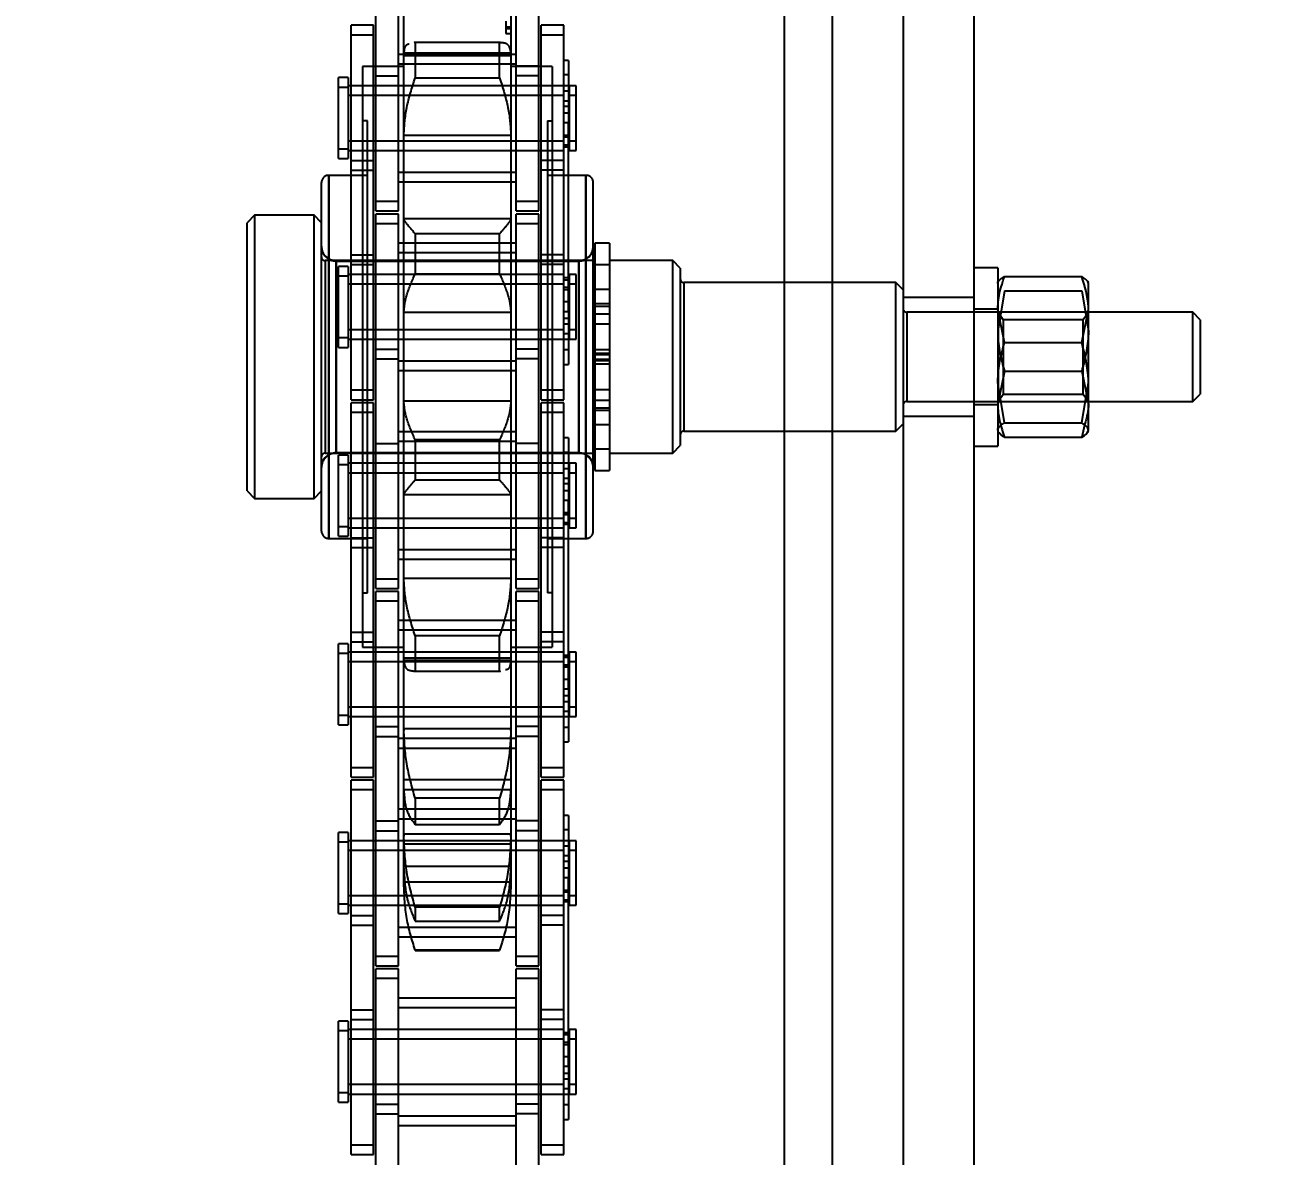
# Model space of a CAD drawing. Header units: metres. Extents: x 0 to 63075, y 0 to 44550.
# Drawn here: x 13994.6 to 14078.3, y 29595.2 to 29671.3 of the extents above; entities that cross this region are included whole.
import ezdxf

# ---------------------------------------------------------------- set-up
doc = ezdxf.new("R2010")
doc.units = ezdxf.units.M
doc.header["$LTSCALE"] = 75
doc.linetypes.add('HIDDEN2', pattern=[4.7625, 3.175, -1.5875])
for name, color, linetype in [('18_COTAS', 7, 'Continuous'), ('SDM', 7, 'Continuous'), ('SL1', 8, 'Continuous'), ('SL4', 4, 'Continuous'), ('ST1', 7, 'HIDDEN2')]:
    doc.layers.add(name, color=color, linetype=linetype)
doc.styles.add('ROMANS', font='ROMANS.SHX')
doc.dimstyles.new('75___1-75', dxfattribs={"dimscale": 75, "dimtxt": 2.5, "dimasz": 2, "dimexe": 1.5, "dimexo": 1, "dimgap": 0.5, "dimtad": 1, "dimdec": 0, "dimzin": 12, "dimtxsty": 'ROMANS', "dimcen": 0, "dimclrd": 256, "dimclre": 256, "dimclrt": 3, "dimazin": 3, "dimtfac": 1, "dimtdec": 0, "dimtmove": 0, "dimatfit": 0, "dimfxl": 1, "dimlwd": -1, "dimlwe": -1, "dimarcsym": 0})

# ---------------------------------------------------------------- blocks, each defined once
blk = doc.blocks.new('A$C1d93b9d1')
at = {"layer": 'SL1'}
for radius, start, end in [(1979, 150.488695, 76.215496), (1915.5, 151.397673, 77.946628), (1915.5, 151.397673, 77.482416), (1907.5, 151.517007, 77.895312)]:
    blk.add_arc((6031.727, 6950), radius, start, end, dxfattribs=at)
blk = doc.blocks.new('*D27')
at = {"layer": '18_COTAS', "transparency": 16777216}
for p, q in [((12131.24, 27878.333), (12131.24, 30705.371)), ((13913.74, 30509.566), (13913.74, 30705.371)), ((11981.24, 30592.871), (11122.311, 30592.871)), ((13913.74, 30592.871), (12131.24, 30592.871)), ((14063.74, 30592.871), (14213.74, 30592.871))]:
    blk.add_line(p, q, dxfattribs=at)
for points in [[(11981.24, 30617.871), (11981.24, 30567.871), (12131.24, 30592.871)], [(14063.74, 30617.871), (14063.74, 30567.871), (13913.74, 30592.871)]]:
    blk.add_solid(points, dxfattribs=at)
at = {"layer": 'Defpoints', "color": 0, "transparency": 16777216}
for p in [(13913.74, 30592.871), (13913.74, 30434.566), (12131.24, 27803.333)]:
    blk.add_point(p, dxfattribs=at)
at = {"layer": '18_COTAS', "color": 3, "transparency": 16777216, "insert": (11476.776, 30724.121), "char_height": 187.5, "attachment_point": 5, "style": 'ROMANS'}
blk.add_mtext('1782', dxfattribs=at)
blk = doc.blocks.new('A$C429c7d53')
at = {"layer": 'SL4'}
for p, q in [((337.765, 3289.74), (337.765, 2339.738)), ((328.24, 2339.738), (328.24, 3129.5)), ((339.365, 2564.898), (337.765, 2564.898)), ((339.365, 2564.898), (339.365, 2552.898)), ((339.407, 2563.97), (339.365, 2563.898)), ((339.812, 2564.312), (345.018, 2564.312)), ((345.465, 2563.898), (345.423, 2563.97)), ((345.465, 2562.091), (345.465, 2563.894)), ((339.812, 2559.87), (339.365, 2562.091)), ((345.018, 2559.87), (345.465, 2562.091)), ((345.465, 2557.163), (345.465, 2562.091)), ((352.5, 2561.898), (345.465, 2561.898)), ((353, 2561.398), (352.5, 2561.898)), ((352.5, 2555.898), (352.5, 2561.898)), ((353, 2561.398), (353, 2556.398)), ((339.812, 2559.87), (345.018, 2559.87)), ((339.812, 2554.456), (339.365, 2557.163)), ((345.018, 2554.456), (345.465, 2557.163)), ((345.465, 2553.969), (345.465, 2557.163)), ((352.5, 2555.898), (353, 2556.398)), ((345.465, 2555.898), (352.5, 2555.898)), ((339.812, 2554.456), (345.018, 2554.456)), ((345.195, 2554.303), (345.018, 2553.483)), ((345.423, 2553.825), (345.465, 2553.898)), ((337.765, 2552.898), (339.365, 2552.898)), ((339.812, 2553.483), (345.018, 2553.483))]:
    blk.add_line(p, q, dxfattribs=at)
for points, knots in [([(339.365, 2562.091), (339.365, 2562.144), (339.372, 2562.894), (339.6, 2563.629), (339.812, 2564.312)], [0, 0, 0, 0, 0.070201, 1, 1, 1, 1]), ([(339.365, 2563.826), (339.372, 2563.87), (339.396, 2564.035), (339.636, 2564.195), (339.812, 2564.312)], [0, 0, 0, 0, 0.268634, 1, 1, 1, 1]), ([(345.465, 2562.091), (345.465, 2562.144), (345.458, 2562.894), (345.23, 2563.629), (345.018, 2564.312)], [0, 0, 0, 0, 0.0702006, 1, 1, 1, 1]), ([(345.465, 2563.826), (345.458, 2563.87), (345.434, 2564.035), (345.194, 2564.195), (345.018, 2564.312)], [0, 0, 0, 0, 0.268634, 1, 1, 1, 1]), ([(339.365, 2557.163), (339.365, 2557.227), (339.372, 2558.141), (339.6, 2559.037), (339.812, 2559.87)], [0, 0, 0, 0, 0.070201, 1, 1, 1, 1]), ([(345.465, 2557.163), (345.465, 2557.227), (345.458, 2558.141), (345.23, 2559.037), (345.018, 2559.87)], [0, 0, 0, 0, 0.070201, 1, 1, 1, 1]), ([(339.365, 2553.969), (339.372, 2554.013), (339.396, 2554.178), (339.636, 2554.338), (339.812, 2554.456)], [0, 0, 0, 0, 0.268634, 1, 1, 1, 1]), ([(339.812, 2553.483), (339.742, 2553.523), (339.551, 2553.636), (339.498, 2553.754), (339.464, 2553.829)], [0, 0, 0, 0, 0.360683, 1, 1, 1, 1]), ([(345.465, 2553.969), (345.458, 2554.013), (345.434, 2554.178), (345.194, 2554.338), (345.018, 2554.456)], [0, 0, 0, 0, 0.268634, 1, 1, 1, 1]), ([(345.018, 2553.483), (345.086, 2553.523), (345.348, 2553.682), (345.415, 2553.847), (345.465, 2553.969)], [0, 0, 0, 0, 0.257551, 1, 1, 1, 1])]:
    blk.add_open_spline(points, degree=3, knots=knots, dxfattribs=at)
at = {"layer": 'ST1'}
for p, q in [((325.003, 3339.738), (325.003, 2339.738)), ((333.003, 3339.738), (333.003, 2339.738)), ((328.24, 2339.738), (328.24, 3129.5)), ((297.515, 2577.811), (297.515, 2584.161)), ((299.035, 2577.811), (299.035, 2584.161)), ((299.395, 2579.372), (299.395, 2583.917)), ((306.605, 2583.917), (306.605, 2579.372)), ((306.965, 2577.811), (306.965, 2584.161)), ((308.485, 2577.811), (308.485, 2584.161)), ((306.27, 2581.498), (306.27, 2580.659)), ((295.843, 2580.556), (295.843, 2581.211)), ((297.363, 2581.211), (295.843, 2581.211)), ((295.843, 2571.461), (295.843, 2580.556)), ((297.363, 2580.556), (295.843, 2580.556)), ((297.363, 2580.556), (297.363, 2581.211)), ((297.363, 2571.461), (297.363, 2580.556)), ((306.27, 2581.096), (306.605, 2581.096)), ((306.27, 2580.993), (306.605, 2580.993)), ((306.27, 2580.659), (306.605, 2580.659)), ((308.637, 2580.556), (308.637, 2581.211)), ((310.157, 2581.211), (308.637, 2581.211)), ((308.637, 2571.461), (308.637, 2580.556)), ((310.157, 2580.556), (308.637, 2580.556)), ((310.157, 2580.556), (310.157, 2581.211)), ((310.157, 2571.461), (310.157, 2580.556)), ((305.901, 2580.046), (300.099, 2580.046)), ((300.157, 2580.044), (300.099, 2580.028)), ((300.157, 2580.044), (300.157, 2577.668)), ((305.843, 2580.044), (300.157, 2580.044)), ((305.843, 2577.668), (305.843, 2580.044)), ((306.965, 2579.251), (299.035, 2579.251)), ((299.395, 2573.89), (299.395, 2579.372)), ((306.605, 2579.333), (299.395, 2579.333)), ((299.395, 2579.183), (306.605, 2579.183)), ((306.605, 2579.372), (306.605, 2573.89)), ((310.489, 2578.843), (310.157, 2578.843)), ((310.489, 2578.843), (310.489, 2577.866)), ((299.395, 2578.442), (296.625, 2578.442)), ((296.625, 2578.442), (296.625, 2539.354)), ((297.515, 2578.466), (299.035, 2578.466)), ((306.965, 2578.596), (299.035, 2578.596)), ((309.375, 2578.442), (306.605, 2578.442)), ((308.485, 2578.466), (306.965, 2578.466)), ((309.375, 2578.442), (309.375, 2539.354)), ((295, 2577.034), (295, 2577.689)), ((295.658, 2577.689), (295, 2577.689)), ((295.658, 2577.689), (295.658, 2577.034)), ((310.157, 2577.136), (295.658, 2577.136)), ((297.363, 2577.136), (295.843, 2577.136)), ((297.515, 2577.811), (299.035, 2577.811)), ((297.515, 2568.716), (297.515, 2577.811)), ((299.035, 2577.136), (297.515, 2577.136)), ((299.035, 2568.716), (299.035, 2577.811)), ((306.965, 2577.136), (299.035, 2577.136)), ((300.157, 2577.668), (305.843, 2577.668)), ((308.485, 2577.811), (306.965, 2577.811)), ((306.965, 2568.716), (306.965, 2577.811)), ((308.485, 2577.136), (306.965, 2577.136)), ((308.485, 2568.716), (308.485, 2577.811)), ((310.489, 2577.136), (308.637, 2577.136)), ((310.489, 2577.866), (310.157, 2577.866)), ((310.489, 2577.866), (310.489, 2574.636)), ((310.526, 2577.136), (310.526, 2576.481)), ((311, 2577.136), (310.526, 2577.136)), ((311, 2576.481), (311, 2577.136)), ((295, 2572.237), (295, 2577.034)), ((295.658, 2577.034), (295, 2577.034)), ((295.658, 2577.034), (295.658, 2572.237)), ((310.157, 2576.481), (295.658, 2576.481)), ((297.363, 2576.481), (295.843, 2576.481)), ((299.035, 2576.481), (297.515, 2576.481)), ((306.965, 2576.481), (299.035, 2576.481)), ((308.485, 2576.481), (306.965, 2576.481)), ((310.157, 2576.481), (308.637, 2576.481)), ((310.526, 2576.767), (310.157, 2576.767)), ((310.526, 2576.481), (310.526, 2572.791)), ((311, 2576.481), (310.526, 2576.481)), ((311, 2572.791), (311, 2576.481)), ((310.526, 2576.112), (310.157, 2576.112)), ((310.489, 2575.743), (310.157, 2575.743)), ((296.944, 2574.777), (296.625, 2574.777)), ((296.944, 2543.018), (296.944, 2574.777)), ((309.056, 2574.777), (309.375, 2574.777)), ((309.056, 2574.777), (309.056, 2543.018)), ((310.489, 2575.291), (310.157, 2575.291)), ((310.489, 2574.636), (310.157, 2574.636)), ((310.489, 2561.936), (310.489, 2574.636)), ((299.395, 2573.802), (299.395, 2573.89)), ((306.605, 2573.802), (299.395, 2573.802)), ((299.395, 2568.179), (299.395, 2573.802)), ((306.605, 2573.89), (306.605, 2573.802)), ((306.605, 2573.802), (306.605, 2568.179)), ((310.157, 2573.815), (310.526, 2573.815)), ((295, 2572.892), (295.658, 2572.892)), ((295.658, 2573.446), (310.157, 2573.446)), ((295.843, 2573.446), (297.363, 2573.446)), ((297.515, 2573.446), (299.035, 2573.446)), ((299.035, 2573.446), (306.965, 2573.446)), ((306.965, 2573.446), (308.485, 2573.446)), ((308.637, 2573.446), (310.157, 2573.446)), ((310.489, 2573.672), (310.157, 2573.672)), ((310.157, 2573.16), (310.526, 2573.16)), ((310.489, 2573.017), (310.157, 2573.017)), ((310.526, 2573.446), (311, 2573.446)), ((295, 2572.237), (295.658, 2572.237)), ((295.658, 2572.791), (310.157, 2572.791)), ((295.843, 2572.791), (297.363, 2572.791)), ((295.843, 2572.116), (297.363, 2572.116)), ((297.515, 2572.791), (299.035, 2572.791)), ((299.035, 2572.791), (306.965, 2572.791)), ((306.965, 2572.791), (308.485, 2572.791)), ((308.637, 2572.791), (310.157, 2572.791)), ((310.157, 2572.116), (308.637, 2572.116)), ((310.526, 2572.791), (311, 2572.791)), ((295.843, 2571.461), (297.363, 2571.461)), ((295.843, 2565.111), (295.843, 2571.461)), ((297.363, 2565.111), (297.363, 2571.461)), ((299.035, 2571.331), (306.965, 2571.331)), ((310.157, 2571.461), (308.637, 2571.461)), ((308.637, 2565.111), (308.637, 2571.461)), ((310.157, 2565.111), (310.157, 2571.461)), ((293.855, 2547.171), (293.855, 2570.624)), ((294.344, 2546.683), (294.344, 2571.113)), ((296.944, 2571.113), (294.344, 2571.113)), ((294.344, 2571.113), (294.344, 2546.683)), ((299.035, 2570.676), (306.965, 2570.676)), ((311.656, 2571.113), (309.056, 2571.113)), ((311.656, 2546.683), (311.656, 2571.113)), ((311.656, 2571.113), (311.656, 2546.683)), ((312.145, 2547.171), (312.145, 2570.624)), ((297.515, 2569.371), (299.035, 2569.371)), ((297.515, 2568.716), (299.035, 2568.716)), ((306.965, 2569.371), (308.485, 2569.371)), ((306.965, 2568.716), (308.485, 2568.716)), ((289.355, 2568.423), (288.855, 2567.923)), ((288.855, 2549.873), (288.855, 2567.923)), ((289.355, 2568.423), (289.355, 2549.373)), ((293.355, 2568.423), (289.355, 2568.423)), ((293.355, 2549.373), (293.355, 2568.423)), ((293.855, 2567.923), (293.355, 2568.423)), ((297.515, 2567.856), (297.515, 2568.511)), ((299.035, 2568.511), (297.515, 2568.511)), ((299.035, 2567.856), (299.035, 2568.511)), ((299.395, 2568.173), (299.395, 2568.179)), ((306.605, 2568.179), (299.395, 2568.179)), ((299.395, 2561.939), (299.395, 2568.173)), ((306.605, 2568.179), (306.605, 2568.173)), ((306.605, 2568.173), (306.605, 2561.939)), ((306.965, 2567.856), (306.965, 2568.511)), ((308.485, 2568.511), (306.965, 2568.511)), ((308.485, 2567.856), (308.485, 2568.511)), ((297.515, 2558.761), (297.515, 2567.856)), ((299.035, 2567.856), (297.515, 2567.856)), ((299.035, 2558.761), (299.035, 2567.856)), ((300.157, 2567.18), (300.157, 2564.478)), ((305.843, 2567.18), (300.157, 2567.18)), ((305.843, 2564.478), (305.843, 2567.18)), ((306.965, 2558.761), (306.965, 2567.856)), ((308.485, 2567.856), (306.965, 2567.856)), ((308.485, 2558.761), (308.485, 2567.856)), ((306.965, 2566.551), (299.035, 2566.551)), ((312.245, 2566.541), (312.245, 2551.254)), ((313.245, 2566.541), (312.245, 2566.541)), ((313.245, 2566.541), (313.245, 2551.254)), ((294.105, 2565.373), (294.105, 2552.423)), ((312.145, 2565.373), (294.105, 2565.373)), ((311.168, 2565.373), (294.832, 2565.373)), ((295.843, 2565.766), (297.363, 2565.766)), ((306.965, 2565.896), (299.035, 2565.896)), ((310.157, 2565.766), (308.637, 2565.766)), ((317.5, 2565.373), (313.245, 2565.373)), ((317.5, 2552.423), (317.5, 2565.373)), ((318, 2564.873), (317.5, 2565.373)), ((294.832, 2565.348), (294.832, 2552.447)), ((294.832, 2565.348), (311.168, 2565.348)), ((294.832, 2552.447), (294.832, 2565.348)), ((295, 2564.334), (295, 2564.989)), ((295.658, 2564.989), (295, 2564.989)), ((295.658, 2564.989), (295.658, 2564.334)), ((295.843, 2565.111), (297.363, 2565.111)), ((295.843, 2556.016), (295.843, 2565.111)), ((297.363, 2556.016), (297.363, 2565.111)), ((310.157, 2565.111), (308.637, 2565.111)), ((308.637, 2556.016), (308.637, 2565.111)), ((310.157, 2556.016), (310.157, 2565.111)), ((311.168, 2565.348), (311.168, 2552.447)), ((311.168, 2552.447), (311.168, 2565.348)), ((313.245, 2565.098), (312.145, 2565.098)), ((313.245, 2565.098), (312.245, 2565.098)), ((318, 2564.873), (318, 2552.923)), ((295, 2559.537), (295, 2564.334)), ((295.658, 2564.334), (295, 2564.334)), ((310.157, 2564.436), (295.658, 2564.436)), ((295.658, 2564.334), (295.658, 2559.537)), ((310.157, 2563.781), (295.658, 2563.781)), ((297.363, 2564.436), (295.843, 2564.436)), ((297.363, 2563.781), (295.843, 2563.781)), ((299.035, 2564.436), (297.515, 2564.436)), ((299.035, 2563.781), (297.515, 2563.781)), ((306.965, 2564.436), (299.035, 2564.436)), ((306.965, 2563.781), (299.035, 2563.781)), ((300.157, 2564.478), (305.843, 2564.478)), ((308.485, 2564.436), (306.965, 2564.436)), ((308.485, 2563.781), (306.965, 2563.781)), ((310.157, 2564.436), (308.637, 2564.436)), ((310.157, 2563.781), (308.637, 2563.781)), ((310.489, 2564.21), (310.157, 2564.21)), ((310.526, 2564.067), (310.157, 2564.067)), ((310.526, 2564.436), (310.526, 2563.781)), ((311, 2564.436), (310.526, 2564.436)), ((310.526, 2563.781), (310.526, 2560.091)), ((311, 2563.781), (310.526, 2563.781)), ((311, 2563.781), (311, 2564.436)), ((311, 2560.091), (311, 2563.781)), ((318.25, 2563.898), (318.25, 2553.944)), ((332.5, 2563.898), (318.25, 2563.898)), ((332.5, 2553.898), (332.5, 2563.898)), ((333, 2563.398), (332.5, 2563.898)), ((310.489, 2563.555), (310.157, 2563.555)), ((310.526, 2563.412), (310.157, 2563.412)), ((312.245, 2563.445), (313.245, 2563.445)), ((333, 2563.398), (333, 2554.398)), ((337.765, 2562.898), (333.003, 2562.898)), ((339.812, 2563.339), (339.365, 2560.632)), ((339.812, 2563.339), (345.018, 2563.339)), ((345.018, 2563.339), (345.465, 2560.632)), ((310.489, 2562.591), (310.157, 2562.591)), ((312.245, 2562.494), (313.245, 2562.494)), ((312.245, 2562.319), (313.245, 2562.319)), ((339.365, 2562.098), (337.765, 2562.098)), ((299.395, 2561.889), (299.395, 2561.939)), ((306.605, 2561.889), (299.395, 2561.889)), ((299.395, 2555.906), (299.395, 2561.889)), ((306.605, 2561.939), (306.605, 2561.889)), ((306.605, 2561.889), (306.605, 2555.906)), ((310.489, 2561.936), (310.157, 2561.936)), ((310.489, 2561.484), (310.157, 2561.484)), ((310.489, 2561.936), (310.489, 2558.384)), ((312.245, 2561.802), (313.245, 2561.802)), ((333.25, 2561.898), (333.25, 2555.898)), ((345.465, 2561.898), (333.25, 2561.898)), ((339.39, 2561.898), (339.365, 2561.898)), ((339.39, 2561.898), (339.39, 2555.898)), ((339.741, 2561.398), (339.39, 2561.898)), ((339.741, 2561.398), (339.741, 2556.433)), ((345.115, 2561.398), (339.741, 2561.398)), ((345.465, 2561.898), (345.115, 2561.398)), ((345.115, 2556.398), (345.115, 2561.398)), ((295.658, 2560.746), (310.157, 2560.746)), ((295.843, 2560.746), (297.363, 2560.746)), ((297.515, 2560.746), (299.035, 2560.746)), ((299.035, 2560.746), (306.965, 2560.746)), ((306.965, 2560.746), (308.485, 2560.746)), ((308.637, 2560.746), (310.157, 2560.746)), ((310.157, 2561.115), (310.526, 2561.115)), ((310.157, 2560.46), (310.526, 2560.46)), ((310.526, 2560.746), (311, 2560.746)), ((313.245, 2561.098), (312.245, 2561.098)), ((295, 2560.192), (295.658, 2560.192)), ((295, 2559.537), (295.658, 2559.537)), ((295.658, 2560.091), (310.157, 2560.091)), ((295.843, 2560.091), (297.363, 2560.091)), ((297.515, 2560.091), (299.035, 2560.091)), ((299.035, 2560.091), (306.965, 2560.091)), ((306.965, 2560.091), (308.485, 2560.091)), ((308.637, 2560.091), (310.489, 2560.091)), ((310.526, 2560.091), (311, 2560.091)), ((297.515, 2559.416), (299.035, 2559.416)), ((297.515, 2558.761), (299.035, 2558.761)), ((297.515, 2552.411), (297.515, 2558.761)), ((299.035, 2552.411), (299.035, 2558.761)), ((308.485, 2559.416), (306.965, 2559.416)), ((308.485, 2558.761), (306.965, 2558.761)), ((306.965, 2552.411), (306.965, 2558.761)), ((308.485, 2552.411), (308.485, 2558.761)), ((310.489, 2559.36), (310.157, 2559.36)), ((312.245, 2559.398), (313.245, 2559.398)), ((312.245, 2559.148), (313.245, 2559.148)), ((312.245, 2559.059), (313.245, 2559.059)), ((312.245, 2558.736), (313.245, 2558.736)), ((299.035, 2558.631), (306.965, 2558.631)), ((299.035, 2557.976), (306.965, 2557.976)), ((310.157, 2558.384), (310.489, 2558.384)), ((312.245, 2558.648), (313.245, 2558.648)), ((313.245, 2558.398), (312.245, 2558.398)), ((339.812, 2557.925), (339.365, 2555.704)), ((339.812, 2557.925), (345.018, 2557.925)), ((345.018, 2557.925), (345.465, 2555.704)), ((295.843, 2556.671), (297.363, 2556.671)), ((308.637, 2556.671), (310.157, 2556.671)), ((312.245, 2556.698), (313.245, 2556.698)), ((339.39, 2555.898), (339.741, 2556.398)), ((339.741, 2556.433), (339.741, 2556.398)), ((339.741, 2556.398), (345.115, 2556.398)), ((345.115, 2556.398), (345.465, 2555.898)), ((295.843, 2556.016), (297.363, 2556.016)), ((295.843, 2555.156), (295.843, 2555.811)), ((297.363, 2555.811), (295.843, 2555.811)), ((297.363, 2555.156), (297.363, 2555.811)), ((299.395, 2555.856), (299.395, 2555.906)), ((306.605, 2555.906), (299.395, 2555.906)), ((299.395, 2549.622), (299.395, 2555.856)), ((306.605, 2555.906), (306.605, 2555.856)), ((306.605, 2555.856), (306.605, 2549.622)), ((308.637, 2556.016), (310.157, 2556.016)), ((308.637, 2555.156), (308.637, 2555.811)), ((310.157, 2555.811), (308.637, 2555.811)), ((310.157, 2555.156), (310.157, 2555.811)), ((312.245, 2555.993), (313.245, 2555.993)), ((312.245, 2555.476), (313.245, 2555.476)), ((333.25, 2555.898), (345.465, 2555.898)), ((337.765, 2555.698), (339.365, 2555.698)), ((339.365, 2555.898), (339.39, 2555.898)), ((295.843, 2546.061), (295.843, 2555.156)), ((297.363, 2555.156), (295.843, 2555.156)), ((297.363, 2546.061), (297.363, 2555.156)), ((308.637, 2546.061), (308.637, 2555.156)), ((310.157, 2555.156), (308.637, 2555.156)), ((310.157, 2546.061), (310.157, 2555.156)), ((312.245, 2555.301), (313.245, 2555.301)), ((333.003, 2554.898), (337.765, 2554.898)), ((306.965, 2553.851), (299.035, 2553.851)), ((312.245, 2554.35), (313.245, 2554.35)), ((318.25, 2553.898), (332.5, 2553.898)), ((332.5, 2553.898), (333, 2554.398)), ((297.515, 2553.066), (299.035, 2553.066)), ((306.965, 2553.196), (299.035, 2553.196)), ((305.843, 2553.317), (300.157, 2553.317)), ((300.157, 2553.317), (300.157, 2550.615)), ((305.843, 2550.615), (305.843, 2553.317)), ((308.485, 2553.066), (306.965, 2553.066)), ((310.489, 2553.443), (310.157, 2553.443)), ((310.489, 2553.443), (310.489, 2552.466)), ((317.5, 2552.423), (318, 2552.923)), ((294.105, 2552.423), (312.145, 2552.423)), ((311.168, 2552.447), (294.832, 2552.447)), ((294.832, 2552.423), (311.168, 2552.423)), ((295, 2551.634), (295, 2552.289)), ((295.658, 2552.289), (295, 2552.289)), ((295.658, 2552.289), (295.658, 2551.634)), ((297.515, 2552.411), (299.035, 2552.411)), ((297.515, 2543.316), (297.515, 2552.411)), ((299.035, 2543.316), (299.035, 2552.411)), ((308.485, 2552.411), (306.965, 2552.411)), ((306.965, 2543.316), (306.965, 2552.411)), ((308.485, 2543.316), (308.485, 2552.411)), ((310.489, 2552.466), (310.157, 2552.466)), ((310.489, 2552.466), (310.489, 2549.236)), ((312.145, 2552.698), (313.245, 2552.698)), ((312.245, 2552.698), (313.245, 2552.698)), ((313.245, 2552.423), (317.5, 2552.423)), ((295, 2546.837), (295, 2551.634)), ((295.658, 2551.634), (295, 2551.634)), ((310.157, 2551.736), (295.658, 2551.736)), ((295.658, 2551.634), (295.658, 2546.837)), ((297.363, 2551.736), (295.843, 2551.736)), ((299.035, 2551.736), (297.515, 2551.736)), ((306.965, 2551.736), (299.035, 2551.736)), ((308.485, 2551.736), (306.965, 2551.736)), ((310.489, 2551.736), (308.637, 2551.736)), ((310.526, 2551.367), (310.157, 2551.367)), ((310.526, 2551.736), (310.526, 2551.081)), ((311, 2551.736), (310.526, 2551.736)), ((311, 2551.081), (311, 2551.736)), ((312.245, 2551.254), (313.245, 2551.254)), ((310.157, 2551.081), (295.658, 2551.081)), ((297.363, 2551.081), (295.843, 2551.081)), ((299.035, 2551.081), (297.515, 2551.081)), ((306.965, 2551.081), (299.035, 2551.081)), ((300.157, 2550.615), (305.843, 2550.615)), ((308.485, 2551.081), (306.965, 2551.081)), ((310.157, 2551.081), (308.637, 2551.081)), ((310.526, 2550.712), (310.157, 2550.712)), ((310.489, 2550.343), (310.157, 2550.343)), ((310.526, 2551.081), (310.526, 2547.391)), ((311, 2551.081), (310.526, 2551.081)), ((311, 2547.391), (311, 2551.081)), ((288.855, 2549.873), (289.355, 2549.373)), ((293.355, 2549.373), (293.855, 2549.873)), ((299.395, 2549.616), (299.395, 2549.622)), ((306.605, 2549.616), (299.395, 2549.616)), ((299.395, 2543.993), (299.395, 2549.616)), ((306.605, 2549.622), (306.605, 2549.616)), ((306.605, 2549.616), (306.605, 2543.993)), ((310.489, 2549.891), (310.157, 2549.891)), ((289.355, 2549.373), (293.355, 2549.373)), ((310.489, 2549.236), (310.157, 2549.236)), ((310.489, 2536.536), (310.489, 2549.236)), ((295.658, 2548.046), (310.157, 2548.046)), ((295.843, 2548.046), (297.363, 2548.046)), ((297.515, 2548.046), (299.035, 2548.046)), ((299.035, 2548.046), (306.965, 2548.046)), ((306.965, 2548.046), (308.485, 2548.046)), ((308.637, 2548.046), (310.157, 2548.046)), ((310.157, 2548.415), (310.526, 2548.415)), ((310.489, 2548.272), (310.157, 2548.272)), ((310.526, 2548.046), (311, 2548.046)), ((295, 2547.492), (295.658, 2547.492)), ((295.658, 2547.391), (310.157, 2547.391)), ((295.843, 2547.391), (297.363, 2547.391)), ((297.515, 2547.391), (299.035, 2547.391)), ((299.035, 2547.391), (306.965, 2547.391)), ((306.965, 2547.391), (308.485, 2547.391)), ((308.637, 2547.391), (310.157, 2547.391)), ((310.157, 2547.76), (310.526, 2547.76)), ((310.489, 2547.617), (310.157, 2547.617)), ((310.526, 2547.391), (311, 2547.391)), ((294.344, 2546.683), (296.944, 2546.683)), ((295, 2546.837), (295.658, 2546.837)), ((295.843, 2546.716), (297.363, 2546.716)), ((310.157, 2546.716), (308.637, 2546.716)), ((309.056, 2546.683), (311.656, 2546.683)), ((295.843, 2546.061), (297.363, 2546.061)), ((295.843, 2539.711), (295.843, 2546.061)), ((297.363, 2539.711), (297.363, 2546.061)), ((299.035, 2545.931), (306.965, 2545.931)), ((299.035, 2545.276), (306.965, 2545.276)), ((310.157, 2546.061), (308.637, 2546.061)), ((308.637, 2539.711), (308.637, 2546.061)), ((310.157, 2539.711), (310.157, 2546.061)), ((297.515, 2543.971), (299.035, 2543.971)), ((299.395, 2543.905), (299.395, 2543.993)), ((306.605, 2543.993), (299.395, 2543.993)), ((299.395, 2538.423), (299.395, 2543.905)), ((306.605, 2543.993), (306.605, 2543.905)), ((306.605, 2543.905), (306.605, 2538.423)), ((306.965, 2543.971), (308.485, 2543.971)), ((296.625, 2543.018), (296.944, 2543.018)), ((297.515, 2543.316), (299.035, 2543.316)), ((297.515, 2542.456), (297.515, 2543.111)), ((299.035, 2543.111), (297.515, 2543.111)), ((299.035, 2542.456), (299.035, 2543.111)), ((306.965, 2543.316), (308.485, 2543.316)), ((306.965, 2542.456), (306.965, 2543.111)), ((308.485, 2543.111), (306.965, 2543.111)), ((308.485, 2542.456), (308.485, 2543.111)), ((309.375, 2543.018), (309.056, 2543.018)), ((297.515, 2533.361), (297.515, 2542.456)), ((299.035, 2542.456), (297.515, 2542.456)), ((299.035, 2533.361), (299.035, 2542.456)), ((306.965, 2533.361), (306.965, 2542.456)), ((308.485, 2542.456), (306.965, 2542.456)), ((308.485, 2533.361), (308.485, 2542.456)), ((306.965, 2541.151), (299.035, 2541.151)), ((295.843, 2540.366), (297.363, 2540.366)), ((306.965, 2540.496), (299.035, 2540.496)), ((310.157, 2540.366), (308.637, 2540.366)), ((295, 2538.934), (295, 2539.589)), ((295.658, 2539.589), (295, 2539.589)), ((295.658, 2539.589), (295.658, 2538.934)), ((295.843, 2539.711), (297.363, 2539.711)), ((295.843, 2530.616), (295.843, 2539.711)), ((297.363, 2530.616), (297.363, 2539.711)), ((305.843, 2540.127), (300.157, 2540.127)), ((300.157, 2540.127), (300.157, 2537.751)), ((305.843, 2537.751), (305.843, 2540.127)), ((310.157, 2539.711), (308.637, 2539.711)), ((308.637, 2530.616), (308.637, 2539.711)), ((310.157, 2530.616), (310.157, 2539.711)), ((295, 2534.137), (295, 2538.934)), ((295.658, 2538.934), (295, 2538.934)), ((310.157, 2539.036), (295.658, 2539.036)), ((295.658, 2538.934), (295.658, 2534.137)), ((297.363, 2539.036), (295.843, 2539.036)), ((296.625, 2539.354), (299.395, 2539.354)), ((299.035, 2539.036), (297.515, 2539.036)), ((306.965, 2539.036), (299.035, 2539.036)), ((306.605, 2538.612), (299.395, 2538.612)), ((306.605, 2539.354), (309.375, 2539.354)), ((308.485, 2539.036), (306.965, 2539.036)), ((310.157, 2539.036), (308.637, 2539.036)), ((310.489, 2538.81), (310.157, 2538.81)), ((310.526, 2538.667), (310.157, 2538.667)), ((310.526, 2539.036), (310.526, 2538.381)), ((311, 2539.036), (310.526, 2539.036)), ((311, 2538.381), (311, 2539.036)), ((310.157, 2538.381), (295.658, 2538.381)), ((297.363, 2538.381), (295.843, 2538.381)), ((299.035, 2538.381), (297.515, 2538.381)), ((306.965, 2538.381), (299.035, 2538.381)), ((306.605, 2538.462), (299.395, 2538.462)), ((299.395, 2533.878), (299.395, 2538.423)), ((300.099, 2537.749), (305.901, 2537.749)), ((300.157, 2537.751), (305.843, 2537.751)), ((305.843, 2537.751), (305.901, 2537.767)), ((306.605, 2538.423), (306.605, 2533.878)), ((308.485, 2538.381), (306.965, 2538.381)), ((310.157, 2538.381), (308.637, 2538.381)), ((310.489, 2538.155), (310.157, 2538.155)), ((310.526, 2538.012), (310.157, 2538.012)), ((310.526, 2538.381), (310.526, 2534.691)), ((311, 2538.381), (310.526, 2538.381)), ((311, 2534.691), (311, 2538.381)), ((310.489, 2537.191), (310.157, 2537.191)), ((310.489, 2536.536), (310.157, 2536.536)), ((310.489, 2536.084), (310.157, 2536.084)), ((310.489, 2536.536), (310.489, 2532.984)), ((295.658, 2535.346), (310.157, 2535.346)), ((295.843, 2535.346), (297.363, 2535.346)), ((297.515, 2535.346), (299.035, 2535.346)), ((299.035, 2535.346), (306.965, 2535.346)), ((306.965, 2535.346), (308.485, 2535.346)), ((308.637, 2535.346), (310.157, 2535.346)), ((310.157, 2535.715), (310.526, 2535.715)), ((310.526, 2535.346), (311, 2535.346)), ((295, 2534.792), (295.658, 2534.792)), ((295.658, 2534.691), (310.157, 2534.691)), ((295.843, 2534.691), (297.363, 2534.691)), ((297.515, 2534.691), (299.035, 2534.691)), ((299.035, 2534.691), (306.965, 2534.691)), ((306.965, 2534.691), (308.485, 2534.691)), ((308.637, 2534.691), (310.489, 2534.691)), ((310.157, 2535.06), (310.526, 2535.06)), ((310.526, 2534.691), (311, 2534.691)), ((295, 2534.137), (295.658, 2534.137)), ((297.515, 2534.016), (299.035, 2534.016)), ((306.605, 2533.878), (299.395, 2533.878)), ((299.395, 2533.763), (299.395, 2533.878)), ((299.395, 2533.878), (299.395, 2533.763)), ((299.395, 2529.694), (299.395, 2533.763)), ((306.605, 2533.878), (306.605, 2533.763)), ((306.605, 2533.763), (306.605, 2533.878)), ((306.605, 2533.763), (306.605, 2529.694)), ((308.485, 2534.016), (306.965, 2534.016)), ((310.489, 2533.96), (310.157, 2533.96)), ((297.515, 2533.361), (299.035, 2533.361)), ((297.515, 2527.011), (297.515, 2533.361)), ((299.035, 2527.011), (299.035, 2533.361)), ((299.035, 2533.231), (306.965, 2533.231)), ((308.485, 2533.361), (306.965, 2533.361)), ((306.965, 2527.011), (306.965, 2533.361)), ((308.485, 2527.011), (308.485, 2533.361)), ((310.157, 2532.984), (310.489, 2532.984)), ((299.035, 2532.576), (306.965, 2532.576)), ((295.843, 2531.271), (297.363, 2531.271)), ((308.637, 2531.271), (310.157, 2531.271)), ((295.843, 2530.616), (297.363, 2530.616)), ((295.843, 2529.756), (295.843, 2530.411)), ((297.363, 2530.411), (295.843, 2530.411)), ((297.363, 2529.756), (297.363, 2530.411)), ((306.605, 2530.442), (299.395, 2530.442)), ((308.637, 2530.616), (310.157, 2530.616)), ((308.637, 2529.756), (308.637, 2530.411)), ((310.157, 2530.411), (308.637, 2530.411)), ((310.157, 2529.756), (310.157, 2530.411)), ((295.843, 2520.661), (295.843, 2529.756)), ((297.363, 2529.756), (295.843, 2529.756)), ((297.363, 2520.661), (297.363, 2529.756)), ((306.605, 2529.773), (299.395, 2529.773)), ((299.395, 2526.781), (299.395, 2529.694)), ((306.605, 2529.694), (306.605, 2526.781)), ((308.637, 2520.661), (308.637, 2529.756)), ((310.157, 2529.756), (308.637, 2529.756)), ((310.157, 2520.661), (310.157, 2529.756)), ((305.843, 2529.201), (300.157, 2529.201)), ((300.157, 2529.201), (300.157, 2527.438)), ((305.843, 2527.438), (305.843, 2529.201)), ((306.965, 2528.451), (299.035, 2528.451)), ((306.965, 2527.796), (299.035, 2527.796)), ((310.489, 2528.043), (310.157, 2528.043)), ((310.489, 2528.043), (310.489, 2527.066)), ((295, 2526.234), (295, 2526.889)), ((295.658, 2526.889), (295, 2526.889)), ((295.658, 2526.889), (295.658, 2526.234)), ((297.515, 2527.666), (299.035, 2527.666)), ((297.515, 2527.011), (299.035, 2527.011)), ((297.515, 2517.916), (297.515, 2527.011)), ((299.035, 2517.916), (299.035, 2527.011)), ((300.157, 2527.438), (305.843, 2527.438)), ((308.485, 2527.666), (306.965, 2527.666)), ((308.485, 2527.011), (306.965, 2527.011)), ((306.965, 2517.916), (306.965, 2527.011)), ((308.485, 2517.916), (308.485, 2527.011)), ((310.489, 2527.066), (310.157, 2527.066)), ((310.489, 2527.066), (310.489, 2523.836)), ((295, 2521.437), (295, 2526.234)), ((295.658, 2526.234), (295, 2526.234)), ((310.157, 2526.336), (295.658, 2526.336)), ((295.658, 2526.234), (295.658, 2521.437)), ((297.363, 2526.336), (295.843, 2526.336)), ((299.035, 2526.336), (297.515, 2526.336)), ((306.965, 2526.336), (299.035, 2526.336)), ((306.605, 2526.781), (299.395, 2526.781)), ((299.395, 2526.652), (299.395, 2526.781)), ((299.395, 2526.781), (299.395, 2526.652)), ((299.395, 2524.487), (299.395, 2526.652)), ((306.605, 2526.095), (299.395, 2526.095)), ((306.605, 2526.781), (306.605, 2526.652)), ((306.605, 2526.652), (306.605, 2526.781)), ((306.605, 2526.652), (306.605, 2524.487)), ((308.485, 2526.336), (306.965, 2526.336)), ((310.489, 2526.336), (308.637, 2526.336)), ((310.526, 2526.336), (310.526, 2525.681)), ((311, 2526.336), (310.526, 2526.336)), ((311, 2525.681), (311, 2526.336)), ((310.157, 2525.681), (295.658, 2525.681)), ((297.363, 2525.681), (295.843, 2525.681)), ((299.035, 2525.681), (297.515, 2525.681)), ((306.965, 2525.681), (299.035, 2525.681)), ((308.485, 2525.681), (306.965, 2525.681)), ((310.157, 2525.681), (308.637, 2525.681)), ((310.526, 2525.967), (310.157, 2525.967)), ((310.526, 2525.312), (310.157, 2525.312)), ((310.526, 2525.681), (310.526, 2521.991)), ((311, 2525.681), (310.526, 2525.681)), ((311, 2521.991), (311, 2525.681)), ((306.605, 2524.596), (299.395, 2524.596)), ((299.395, 2523.557), (299.395, 2524.487)), ((306.605, 2524.487), (306.605, 2523.557)), ((310.489, 2524.943), (310.157, 2524.943)), ((310.489, 2524.491), (310.157, 2524.491)), ((306.605, 2523.557), (299.395, 2523.557)), ((299.395, 2523.431), (299.395, 2523.557)), ((299.395, 2523.557), (299.395, 2523.431)), ((306.605, 2523.557), (306.605, 2523.431)), ((306.605, 2523.431), (306.605, 2523.557)), ((310.489, 2523.836), (310.157, 2523.836)), ((310.489, 2511.136), (310.489, 2523.836)), ((299.395, 2523.29), (299.395, 2523.431)), ((306.595, 2522.794), (306.605, 2523.29)), ((306.605, 2523.431), (306.605, 2523.29)), ((310.157, 2523.015), (310.526, 2523.015)), ((310.489, 2522.872), (310.157, 2522.872)), ((295, 2522.092), (295.658, 2522.092)), ((295.658, 2522.646), (310.157, 2522.646)), ((295.658, 2521.991), (310.157, 2521.991)), ((295.843, 2522.646), (297.363, 2522.646)), ((295.843, 2521.991), (297.363, 2521.991)), ((297.515, 2522.646), (299.035, 2522.646)), ((297.515, 2521.991), (299.035, 2521.991)), ((299.035, 2522.646), (306.965, 2522.646)), ((299.035, 2521.991), (306.965, 2521.991)), ((305.843, 2521.857), (300.157, 2521.857)), ((300.157, 2521.857), (300.157, 2520.919)), ((305.843, 2520.919), (305.843, 2521.857)), ((306.965, 2522.646), (308.485, 2522.646)), ((306.965, 2521.991), (308.485, 2521.991)), ((308.637, 2522.646), (310.157, 2522.646)), ((308.637, 2521.991), (310.157, 2521.991)), ((310.157, 2522.36), (310.526, 2522.36)), ((310.489, 2522.217), (310.157, 2522.217)), ((310.526, 2522.646), (311, 2522.646)), ((310.526, 2521.991), (311, 2521.991)), ((295, 2521.437), (295.658, 2521.437)), ((295.843, 2521.316), (297.363, 2521.316)), ((310.157, 2521.316), (308.637, 2521.316)), ((295.843, 2520.661), (297.363, 2520.661)), ((295.843, 2514.311), (295.843, 2520.661)), ((297.363, 2514.311), (297.363, 2520.661)), ((299.035, 2520.531), (306.965, 2520.531)), ((300.157, 2520.919), (305.843, 2520.919)), ((310.157, 2520.661), (308.637, 2520.661)), ((308.637, 2514.311), (308.637, 2520.661)), ((310.157, 2514.311), (310.157, 2520.661)), ((299.035, 2519.876), (306.965, 2519.876)), ((297.515, 2518.571), (299.035, 2518.571)), ((300.157, 2518.981), (300.157, 2518.958)), ((305.843, 2518.981), (300.157, 2518.981)), ((300.157, 2518.958), (305.843, 2518.958)), ((305.843, 2518.958), (305.843, 2518.981)), ((306.965, 2518.571), (308.485, 2518.571)), ((297.515, 2517.916), (299.035, 2517.916)), ((297.515, 2517.056), (297.515, 2517.711)), ((299.035, 2517.711), (297.515, 2517.711)), ((299.035, 2517.056), (299.035, 2517.711)), ((306.965, 2517.916), (308.485, 2517.916)), ((306.965, 2517.056), (306.965, 2517.711)), ((308.485, 2517.711), (306.965, 2517.711)), ((308.485, 2517.056), (308.485, 2517.711)), ((297.515, 2507.961), (297.515, 2517.056)), ((299.035, 2517.056), (297.515, 2517.056)), ((299.035, 2507.961), (299.035, 2517.056)), ((306.965, 2507.961), (306.965, 2517.056)), ((308.485, 2517.056), (306.965, 2517.056)), ((308.485, 2507.961), (308.485, 2517.056)), ((306.965, 2515.751), (299.035, 2515.751)), ((295.843, 2514.966), (297.363, 2514.966)), ((306.965, 2515.096), (299.035, 2515.096)), ((310.157, 2514.966), (308.637, 2514.966)), ((295, 2513.534), (295, 2514.189)), ((295.658, 2514.189), (295, 2514.189)), ((295, 2508.737), (295, 2513.534)), ((295.658, 2513.534), (295, 2513.534)), ((295.658, 2514.189), (295.658, 2513.534)), ((310.157, 2513.636), (295.658, 2513.636)), ((295.658, 2513.534), (295.658, 2508.737)), ((295.843, 2514.311), (297.363, 2514.311)), ((295.843, 2505.216), (295.843, 2514.311)), ((297.363, 2513.636), (295.843, 2513.636)), ((297.363, 2505.216), (297.363, 2514.311)), ((299.035, 2513.636), (297.515, 2513.636)), ((306.965, 2513.636), (299.035, 2513.636)), ((308.485, 2513.636), (306.965, 2513.636)), ((310.157, 2514.311), (308.637, 2514.311)), ((308.637, 2505.216), (308.637, 2514.311)), ((310.157, 2513.636), (308.637, 2513.636)), ((310.157, 2505.216), (310.157, 2514.311)), ((310.526, 2513.636), (310.526, 2512.981)), ((311, 2513.636), (310.526, 2513.636)), ((311, 2512.981), (311, 2513.636)), ((310.157, 2512.981), (295.658, 2512.981)), ((297.363, 2512.981), (295.843, 2512.981)), ((299.035, 2512.981), (297.515, 2512.981)), ((306.965, 2512.981), (299.035, 2512.981)), ((308.485, 2512.981), (306.965, 2512.981)), ((310.157, 2512.981), (308.637, 2512.981)), ((310.489, 2513.41), (310.157, 2513.41)), ((310.526, 2513.267), (310.157, 2513.267)), ((310.489, 2512.755), (310.157, 2512.755)), ((310.526, 2512.981), (310.526, 2509.291)), ((311, 2512.981), (310.526, 2512.981)), ((311, 2509.291), (311, 2512.981)), ((310.526, 2512.612), (310.157, 2512.612)), ((310.489, 2511.791), (310.157, 2511.791)), ((310.489, 2511.136), (310.157, 2511.136)), ((310.489, 2511.136), (310.489, 2507.584)), ((310.489, 2510.684), (310.157, 2510.684)), ((310.157, 2510.315), (310.526, 2510.315)), ((295, 2509.392), (295.658, 2509.392)), ((295.658, 2509.946), (310.157, 2509.946)), ((295.843, 2509.946), (297.363, 2509.946)), ((297.515, 2509.946), (299.035, 2509.946)), ((299.035, 2509.946), (306.965, 2509.946)), ((306.965, 2509.946), (308.485, 2509.946)), ((308.637, 2509.946), (310.157, 2509.946)), ((310.157, 2509.66), (310.526, 2509.66)), ((310.526, 2509.946), (311, 2509.946)), ((295, 2508.737), (295.658, 2508.737)), ((295.658, 2509.291), (310.157, 2509.291)), ((295.843, 2509.291), (297.363, 2509.291)), ((297.515, 2509.291), (299.035, 2509.291)), ((297.515, 2508.616), (299.035, 2508.616)), ((299.035, 2509.291), (306.965, 2509.291)), ((306.965, 2509.291), (308.485, 2509.291)), ((308.485, 2508.616), (306.965, 2508.616)), ((308.637, 2509.291), (310.489, 2509.291)), ((310.489, 2508.56), (310.157, 2508.56)), ((310.526, 2509.291), (311, 2509.291)), ((297.515, 2507.961), (299.035, 2507.961)), ((297.515, 2501.611), (297.515, 2507.961)), ((299.035, 2501.611), (299.035, 2507.961)), ((299.035, 2507.831), (306.965, 2507.831)), ((308.485, 2507.961), (306.965, 2507.961)), ((306.965, 2501.611), (306.965, 2507.961)), ((308.485, 2501.611), (308.485, 2507.961)), ((299.035, 2507.176), (306.965, 2507.176)), ((310.157, 2507.584), (310.489, 2507.584)), ((295.843, 2505.871), (297.363, 2505.871)), ((295.843, 2505.216), (297.363, 2505.216)), ((308.637, 2505.871), (310.157, 2505.871)), ((308.637, 2505.216), (310.157, 2505.216))]:
    blk.add_line(p, q, dxfattribs=at)
for centre, radius, start, end in [((294.344, 2570.624), 0.489, 90, 180), ((311.656, 2570.624), 0.489, 0, 90), ((294.832, 2566.35), 0.977, 180, 270), ((294.83, 2566.323), 0.975, 180.10943, 270.10901), ((311.168, 2566.35), 0.977, 270, 0), ((311.17, 2566.323), 0.975, 269.89099, 359.89057), ((294.105, 2565.623), 0.25, 180, 270), ((318.25, 2564.148), 0.25, 180, 270), ((333.25, 2562.148), 0.25, 180, 270), ((333.25, 2555.648), 0.25, 90, 180), ((318.25, 2553.648), 0.25, 90, 180), ((294.83, 2551.472), 0.975, 89.89099, 179.89057), ((294.105, 2552.173), 0.25, 90, 180), ((294.832, 2551.445), 0.977, 90, 180), ((311.17, 2551.472), 0.975, 0.10943, 90.10901), ((311.168, 2551.445), 0.977, 0, 90), ((294.344, 2547.171), 0.489, 180, 270), ((311.656, 2547.171), 0.489, 270, 0)]:
    blk.add_arc(centre, radius, start, end, dxfattribs=at)
for points, knots in [([(299.76, 2579.94), (299.702, 2579.93), (299.444, 2579.886), (299.416, 2579.596), (299.395, 2579.372)], [0, 0, 0, 0, 0.226088, 1, 1, 1, 1]), ([(306.605, 2579.372), (306.567, 2579.579), (306.492, 2579.993), (306.06, 2580.027), (305.843, 2580.044)], [0, 0, 0, 0, 0.4994271, 1, 1, 1, 1]), ([(299.395, 2573.89), (299.433, 2574.472), (299.508, 2575.638), (299.941, 2576.991), (300.157, 2577.668)], [0, 0, 0, 0, 0.499479, 1, 1, 1, 1]), ([(305.843, 2577.668), (306.059, 2576.991), (306.492, 2575.638), (306.567, 2574.472), (306.605, 2573.89)], [0, 0, 0, 0, 0.500514, 1, 1, 1, 1]), ([(300.157, 2567.18), (299.941, 2567.434), (299.508, 2567.944), (299.433, 2568.097), (299.395, 2568.173)], [0, 0, 0, 0, 0.500133, 1, 1, 1, 1]), ([(306.605, 2568.173), (306.567, 2568.097), (306.492, 2567.944), (306.06, 2567.435), (305.843, 2567.18)], [0, 0, 0, 0, 0.499098, 1, 1, 1, 1]), ([(299.395, 2561.939), (299.433, 2562.29), (299.508, 2562.991), (299.94, 2563.982), (300.157, 2564.478)], [0, 0, 0, 0, 0.499419, 1, 1, 1, 1]), ([(305.843, 2564.478), (306.059, 2563.983), (306.492, 2562.992), (306.567, 2562.29), (306.605, 2561.939)], [0, 0, 0, 0, 0.500261, 1, 1, 1, 1]), ([(339.365, 2560.632), (339.365, 2560.568), (339.372, 2559.654), (339.6, 2558.758), (339.812, 2557.925)], [0, 0, 0, 0, 0.070201, 1, 1, 1, 1]), ([(345.465, 2560.632), (345.465, 2560.568), (345.458, 2559.654), (345.23, 2558.758), (345.018, 2557.925)], [0, 0, 0, 0, 0.070201, 1, 1, 1, 1]), ([(300.157, 2553.317), (299.941, 2553.812), (299.508, 2554.803), (299.433, 2555.505), (299.395, 2555.856)], [0, 0, 0, 0, 0.500261, 1, 1, 1, 1]), ([(306.605, 2555.856), (306.567, 2555.505), (306.492, 2554.804), (306.06, 2553.813), (305.843, 2553.317)], [0, 0, 0, 0, 0.499419, 1, 1, 1, 1]), ([(339.365, 2555.704), (339.365, 2555.651), (339.372, 2554.901), (339.6, 2554.166), (339.812, 2553.483)], [0, 0, 0, 0, 0.0702006, 1, 1, 1, 1]), ([(345.465, 2555.704), (345.465, 2555.651), (345.463, 2555.178), (345.321, 2554.715), (345.195, 2554.303)], [0, 0, 0, 0, 0.111415, 1, 1, 1, 1]), ([(299.395, 2549.622), (299.433, 2549.698), (299.508, 2549.851), (299.94, 2550.36), (300.157, 2550.615)], [0, 0, 0, 0, 0.499098, 1, 1, 1, 1]), ([(305.843, 2550.615), (306.059, 2550.361), (306.492, 2549.851), (306.567, 2549.698), (306.605, 2549.622)], [0, 0, 0, 0, 0.500133, 1, 1, 1, 1]), ([(300.157, 2540.127), (299.941, 2540.804), (299.508, 2542.157), (299.433, 2543.323), (299.395, 2543.905)], [0, 0, 0, 0, 0.500514, 1, 1, 1, 1]), ([(306.605, 2543.905), (306.567, 2543.323), (306.492, 2542.157), (306.059, 2540.804), (305.843, 2540.127)], [0, 0, 0, 0, 0.499479, 1, 1, 1, 1]), ([(299.395, 2538.423), (299.433, 2538.216), (299.508, 2537.802), (299.94, 2537.768), (300.157, 2537.751)], [0, 0, 0, 0, 0.499427, 1, 1, 1, 1]), ([(306.24, 2537.855), (306.298, 2537.865), (306.556, 2537.909), (306.584, 2538.199), (306.605, 2538.423)], [0, 0, 0, 0, 0.2260882, 1, 1, 1, 1]), ([(300.157, 2529.201), (299.941, 2529.978), (299.508, 2531.53), (299.433, 2533.019), (299.395, 2533.763)], [0, 0, 0, 0, 0.500529, 1, 1, 1, 1]), ([(306.605, 2533.763), (306.567, 2533.019), (306.492, 2531.53), (306.059, 2529.978), (305.843, 2529.201)], [0, 0, 0, 0, 0.499464, 1, 1, 1, 1]), ([(299.395, 2529.694), (299.433, 2529.229), (299.508, 2528.298), (299.941, 2527.725), (300.157, 2527.438)], [0, 0, 0, 0, 0.49948, 1, 1, 1, 1]), ([(305.843, 2527.438), (306.059, 2527.725), (306.492, 2528.298), (306.567, 2529.229), (306.605, 2529.694)], [0, 0, 0, 0, 0.5005125, 1, 1, 1, 1]), ([(300.157, 2521.857), (299.941, 2522.639), (299.508, 2524.203), (299.433, 2525.836), (299.395, 2526.652)], [0, 0, 0, 0, 0.500152, 1, 1, 1, 1]), ([(306.605, 2526.652), (306.567, 2525.837), (306.492, 2524.204), (306.06, 2522.641), (305.843, 2521.857)], [0, 0, 0, 0, 0.499124, 1, 1, 1, 1]), ([(299.395, 2524.487), (299.433, 2523.82), (299.508, 2522.484), (299.941, 2521.441), (300.157, 2520.919)], [0, 0, 0, 0, 0.499459, 1, 1, 1, 1]), ([(305.843, 2520.919), (306.059, 2521.441), (306.492, 2522.484), (306.567, 2523.82), (306.605, 2524.487)], [0, 0, 0, 0, 0.5005336, 1, 1, 1, 1]), ([(300.157, 2518.981), (299.941, 2519.675), (299.508, 2521.061), (299.433, 2522.641), (299.395, 2523.431)], [0, 0, 0, 0, 0.500133, 1, 1, 1, 1]), ([(306.605, 2523.431), (306.567, 2522.642), (306.492, 2521.063), (306.06, 2519.676), (305.843, 2518.981)], [0, 0, 0, 0, 0.499098, 1, 1, 1, 1])]:
    blk.add_open_spline(points, degree=3, knots=knots, dxfattribs=at)

msp = doc.modelspace()

# ---------------------------------------------------------------- block references
at = {"layer": 'SDM'}
for name, p in [('A$C1d93b9d1', (8259.513, 24302.833)), ('A$C429c7d53', (13720.74, 27090.066))]:
    msp.add_blockref(name, p, dxfattribs=at)

# ---------------------------------------------------------------- dimensions: what is measured, and where the dimension line sits
at = {"layer": '18_COTAS'}
dim = msp.add_linear_dim(base=(13913.739964506, 30592.871167243), p1=(12131.239964508, 27803.333456501), p2=(13913.739964506, 30434.565956577), dimstyle='75___1-75', dxfattribs=at)
dim.commit()
dim.dimension.update_dxf_attribs({"geometry": '*D27', "text_midpoint": (11476.775678793, 30592.871167243), "dimtype": 160})

doc.saveas('drawing.dxf')
